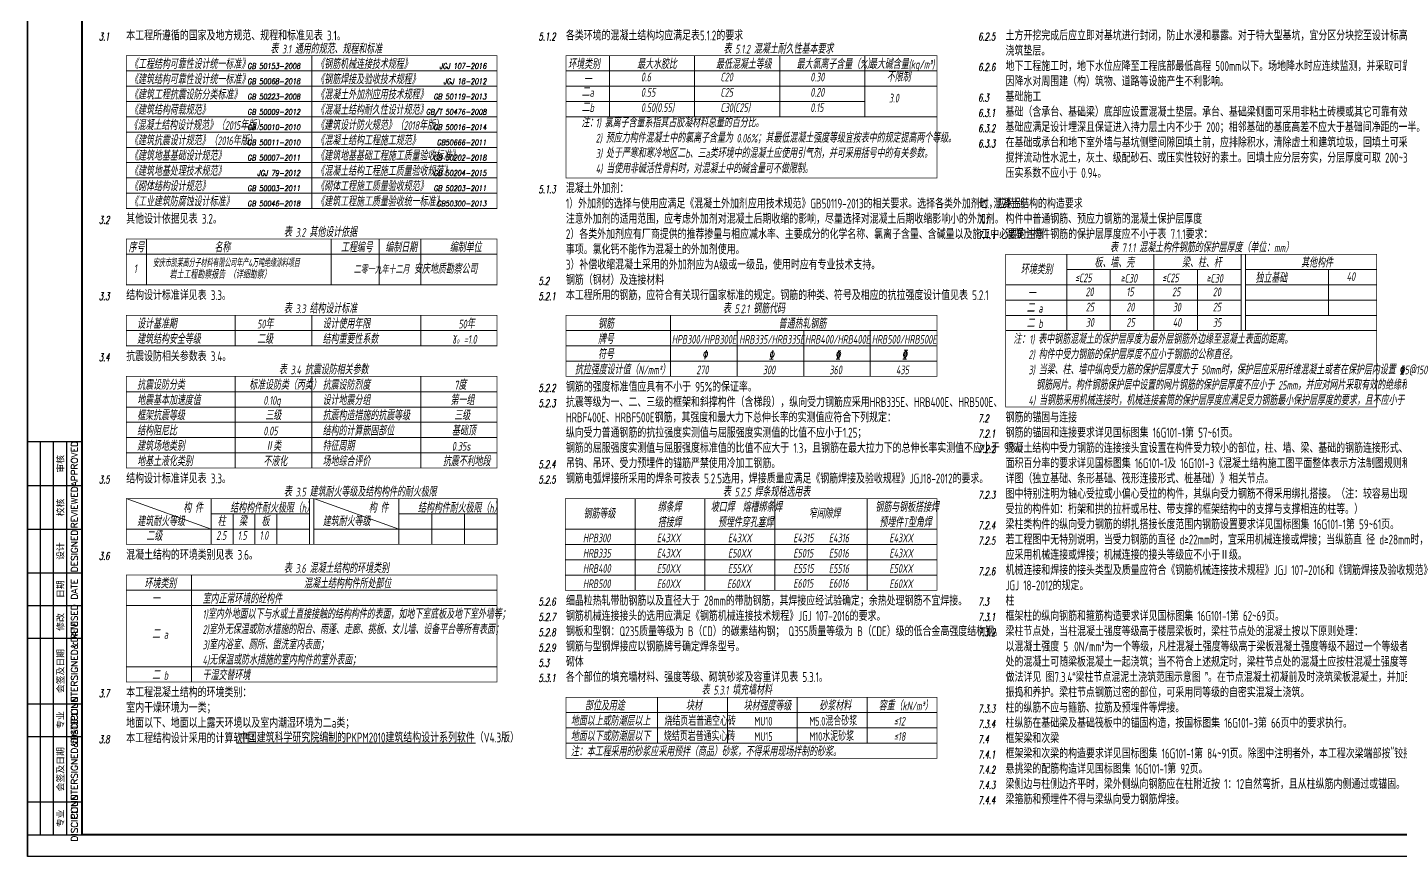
# Model space of a CAD drawing. Extents: x -14785 to 4269, y -25586 to -12228.
# Drawn here: x -14785 to -14155, y -25586 to -25206 of the extents above; entities that cross this region are included whole.
import ezdxf
from ezdxf.enums import TextEntityAlignment as Align

# ---------------------------------------------------------------- set-up
doc = ezdxf.new("R2010")
doc.units = 0
doc.header["$LTSCALE"] = 2000
doc.header["$MEASUREMENT"] = 0
doc.layers.get('0').update_dxf_attribs({"linetype": 'CONTINUOUS'})
doc.layers.add('SM001', color=7, linetype='CONTINUOUS', lineweight=15)
doc.layers.add('SM002', color=4, linetype='CONTINUOUS', lineweight=15)
doc.styles.add('ECEC_TK', font='txt_l.shx', dxfattribs={"bigfont": 'hztxt_l.shx'})
doc.styles.add('SM001', font='tssdeng.shx', dxfattribs={"width": 0.7, "bigfont": 'tssdchn.shx'})
doc.styles.add('SM002', font='romand.shx')

msp = doc.modelspace()

# ---------------------------------------------------------------- linework, layer by layer
for p, q in [((-14784.731, -25586.104), (-14784.731, -24992.104)), ((-14784.731, -24992.104), (-14784.731, -25586.104)), ((-14778.731, -25576.104), (-14778.731, -25396.104)), ((-14772.731, -25576.104), (-14772.731, -25396.104)), ((-14766.731, -25576.104), (-14766.731, -25396.104)), ((-14784.731, -25416.104), (-14759.731, -25416.104)), ((-14784.731, -25436.104), (-14759.731, -25436.104)), ((-14784.731, -25456.104), (-14759.731, -25456.104)), ((-14784.731, -25471.104), (-14759.731, -25471.104)), ((-14784.731, -25486.104), (-14759.731, -25486.104)), ((-14784.731, -25516.104), (-14759.731, -25516.104)), ((-14784.731, -25531.104), (-14759.731, -25531.104)), ((-14784.731, -25561.104), (-14759.731, -25561.104)), ((-13733.481, -25586.104), (-14784.731, -25586.104))]:
    msp.add_line(p, q)
at = {"color": 0, "const_width": 1}
msp.add_lwpolyline([(-13743.481, -25576.104), (-14759.731, -25576.104), (-14759.731, -25002.104), (-13743.481, -25002.104)], close=True, dxfattribs=at)
msp.add_lwpolyline([(-14784.731, -25396.104), (-14784.731, -25576.104), (-14759.731, -25576.104), (-14759.731, -25396.104)], close=True)
at = {"layer": 'SM001'}
for points in [[(-14439.981, -25219.104), (-14439.981, -25247.104)], [(-14400.981, -25219.104), (-14400.981, -25247.104)]]:
    msp.add_lwpolyline(points, dxfattribs=at)
at = {"layer": 'SM002'}
for p, q in [((-14739.481, -25422.104), (-14700.481, -25436.104)), ((-14700.481, -25443.104), (-14700.481, -25422.104)), ((-14655.481, -25443.104), (-14655.481, -25422.104)), ((-14653.481, -25422.104), (-14614.481, -25436.104)), ((-14653.481, -25443.104), (-14653.481, -25422.104)), ((-14614.481, -25443.104), (-14614.481, -25422.104)), ((-14569.481, -25443.104), (-14569.481, -25422.104)), ((-14700.481, -25429.104), (-14655.481, -25429.104)), ((-14690.481, -25443.104), (-14690.481, -25429.104)), ((-14680.481, -25443.104), (-14680.481, -25429.104)), ((-14670.481, -25443.104), (-14670.481, -25429.104)), ((-14614.481, -25429.104), (-14569.481, -25429.104)), ((-14599.481, -25443.104), (-14599.481, -25429.104)), ((-14584.481, -25443.104), (-14584.481, -25429.104)), ((-14739.481, -25436.104), (-14655.481, -25436.104)), ((-14653.481, -25436.104), (-14569.481, -25436.104))]:
    msp.add_line(p, q, dxfattribs=at)
at = {"layer": 'SM002', "const_width": 0.3}
for points in [[(-14739.481, -25219.104), (-14569.481, -25219.104), (-14569.481, -25289.104), (-14739.481, -25289.104)], [(-14537.981, -25219.104), (-14367.981, -25219.104), (-14367.981, -25275.104), (-14537.981, -25275.104)], [(-14739.481, -25303.104), (-14569.481, -25303.104), (-14569.481, -25324.104), (-14739.481, -25324.104)], [(-14336.481, -25310.104), (-14166.481, -25310.104), (-14166.481, -25380.104), (-14336.481, -25380.104)], [(-14739.481, -25338.104), (-14569.481, -25338.104), (-14569.481, -25352.104), (-14739.481, -25352.104)], [(-14537.981, -25338.104), (-14367.981, -25338.104), (-14367.981, -25366.104), (-14537.981, -25366.104)], [(-14739.481, -25366.104), (-14569.481, -25366.104), (-14569.481, -25408.104), (-14739.481, -25408.104)], [(-14739.481, -25422.104), (-14569.481, -25422.104), (-14569.481, -25443.104), (-14739.481, -25443.104)], [(-14538.294, -25422.104), (-14367.981, -25422.104), (-14367.981, -25464.104), (-14538.294, -25464.104)], [(-14739.481, -25457.104), (-14569.481, -25457.104), (-14569.481, -25506.104), (-14739.481, -25506.104)], [(-14537.981, -25513.104), (-14367.981, -25513.104), (-14367.981, -25541.104), (-14537.981, -25541.104)]]:
    msp.add_lwpolyline(points, close=True, dxfattribs=at)
at = {"layer": 'SM002'}
for points in [[(-14654.481, -25219.104), (-14654.481, -25289.104)], [(-14517.981, -25219.104), (-14517.981, -25247.104)], [(-14478.981, -25219.104), (-14478.981, -25247.104)], [(-14739.481, -25226.104), (-14569.481, -25226.104)], [(-14537.981, -25226.104), (-14367.981, -25226.104)], [(-14739.481, -25233.104), (-14569.481, -25233.104)], [(-14537.981, -25233.104), (-14367.981, -25233.104)], [(-14739.481, -25240.104), (-14569.481, -25240.104)], [(-14537.981, -25240.104), (-14400.981, -25240.104)], [(-14739.481, -25247.104), (-14569.481, -25247.104)], [(-14537.981, -25247.104), (-14367.981, -25247.104)], [(-14739.481, -25254.104), (-14569.481, -25254.104)], [(-14739.481, -25261.104), (-14569.481, -25261.104)], [(-14739.481, -25268.104), (-14569.481, -25268.104)], [(-14739.481, -25275.104), (-14569.481, -25275.104)], [(-14739.481, -25282.104), (-14569.481, -25282.104)], [(-14739.481, -25289.104), (-14569.481, -25289.104)], [(-14730.2, -25303.104), (-14730.2, -25324.104)], [(-14645.481, -25303.104), (-14645.481, -25324.104)], [(-14623.481, -25303.104), (-14623.481, -25324.104)], [(-14604.481, -25303.104), (-14604.481, -25324.104)], [(-14739.481, -25310.104), (-14569.481, -25310.104)], [(-14308.481, -25310.104), (-14308.481, -25345.104)], [(-14268.481, -25310.104), (-14268.481, -25345.104)], [(-14228.481, -25310.104), (-14228.481, -25345.104)], [(-14226.481, -25310.104), (-14226.481, -25345.104)], [(-14308.481, -25317.104), (-14228.481, -25317.104)], [(-14288.481, -25317.104), (-14288.481, -25345.104)], [(-14248.481, -25317.104), (-14248.481, -25345.104)], [(-14226.481, -25317.104), (-14166.481, -25317.104)], [(-14188.481, -25317.104), (-14188.481, -25338.104)], [(-14739.481, -25324.104), (-14569.481, -25324.104)], [(-14336.481, -25324.104), (-14228.481, -25324.104)], [(-14226.481, -25324.104), (-14166.481, -25324.104)], [(-14336.481, -25331.104), (-14228.481, -25331.104)], [(-14226.481, -25331.104), (-14166.481, -25331.104)], [(-14689.481, -25338.104), (-14689.481, -25352.104)], [(-14654.481, -25338.104), (-14654.481, -25352.104)], [(-14604.481, -25338.104), (-14604.481, -25352.104)], [(-14489.981, -25338.104), (-14489.981, -25366.104)], [(-14336.481, -25338.104), (-14228.481, -25338.104)], [(-14226.481, -25338.104), (-14166.481, -25338.104)], [(-14739.481, -25345.104), (-14569.481, -25345.104)], [(-14537.981, -25345.104), (-14367.981, -25345.104)], [(-14459.481, -25345.104), (-14459.481, -25366.104)], [(-14428.981, -25345.104), (-14428.981, -25366.104)], [(-14398.481, -25345.104), (-14398.481, -25366.104)], [(-14336.481, -25345.104), (-14166.481, -25345.104)], [(-14739.481, -25352.104), (-14569.481, -25352.104)], [(-14537.981, -25352.104), (-14367.981, -25352.104)], [(-14537.981, -25359.104), (-14367.981, -25359.104)], [(-14689.481, -25366.104), (-14689.481, -25408.104)], [(-14654.481, -25366.104), (-14654.481, -25408.104)], [(-14604.481, -25366.104), (-14604.481, -25408.104)], [(-14739.481, -25373.104), (-14569.481, -25373.104)], [(-14739.481, -25380.104), (-14569.481, -25380.104)], [(-14739.481, -25387.104), (-14569.481, -25387.104)], [(-14739.481, -25394.104), (-14569.481, -25394.104)], [(-14739.481, -25401.104), (-14569.481, -25401.104)], [(-14506.294, -25422.104), (-14506.294, -25464.104)], [(-14474.294, -25422.104), (-14474.294, -25464.104)], [(-14442.294, -25422.104), (-14442.294, -25464.104)], [(-14399.981, -25422.104), (-14399.981, -25464.104)], [(-14538.294, -25436.104), (-14367.981, -25436.104)], [(-14538.294, -25443.104), (-14367.981, -25443.104)], [(-14538.294, -25450.104), (-14367.981, -25450.104)], [(-14709.481, -25457.104), (-14709.481, -25506.104)], [(-14538.294, -25457.104), (-14367.981, -25457.104)], [(-14739.481, -25464.104), (-14569.481, -25464.104)], [(-14739.481, -25471.104), (-14569.481, -25471.104)], [(-14739.481, -25499.104), (-14569.481, -25499.104)], [(-14495.981, -25513.104), (-14495.981, -25534.104)], [(-14463.981, -25513.104), (-14463.981, -25534.104)], [(-14431.981, -25513.104), (-14431.981, -25534.104)], [(-14399.981, -25513.104), (-14399.981, -25534.104)], [(-14537.981, -25520.104), (-14367.981, -25520.104)], [(-14537.981, -25527.104), (-14367.981, -25527.104)], [(-14537.981, -25527.104), (-14367.981, -25527.104)], [(-14688.963, -25534.104), (-14579.384, -25534.104)], [(-14537.981, -25534.104), (-14367.981, -25534.104)]]:
    msp.add_lwpolyline(points, dxfattribs=at)

# ---------------------------------------------------------------- texts
at = {"style": 'ECEC_TK'}
for s, p in [('APPROVED', (-14763.231, -25406.104)), ('审核', (-14769.731, -25406.104)), ('REVIEWED', (-14763.231, -25426.104)), ('校核', (-14769.731, -25426.104)), ('DESIGNED', (-14763.231, -25446.104)), ('设计', (-14769.731, -25446.104)), ('DATE', (-14763.231, -25463.604)), ('日期', (-14769.731, -25463.604)), ('REVISED', (-14763.231, -25478.604)), ('修改', (-14769.731, -25478.604)), ('COUNTERSIGNED&DATE', (-14763.231, -25501.104)), ('会签及日期', (-14769.731, -25501.104)), ('DISCIPLINE', (-14763.231, -25523.604)), ('专业', (-14769.731, -25523.604)), ('COUNTERSIGNED&DATE', (-14763.231, -25546.104)), ('会签及日期', (-14769.731, -25546.104)), ('DISCIPLINE', (-14763.231, -25568.604)), ('专业', (-14769.731, -25568.604))]:
    msp.add_text(s, height=3, rotation=90, dxfattribs=at).set_placement(p, align=Align.MIDDLE)
at = {"layer": 'SM001', "style": 'SM001', "width": 0.7}
for s, p in [('本工程所遵循的国家及地方规范、规程和标准见表 3.1。', (-14739.481, -25212.104)), ('各类环境的混凝土结构均应满足表5.1.2的要求', (-14537.981, -25212.104)), ('土方开挖完成后应立即对基坑进行封闭，防止水浸和暴露。对于特大型基坑，宜分区分块挖至设计标高，分区分块及时', (-14336.481, -25212.104)), ('浇筑垫层。', (-14336.481, -25219.104)), ('地下工程施工时，地下水位应降至工程底部最低高程 500mm以下。场地降水时应连续监测，并采取可靠措施防止', (-14336.481, -25226.104)), ('因降水对周围建（构）筑物、道路等设施产生不利影响。', (-14336.481, -25233.104)), ('基础施工', (-14336.481, -25240.104)), ('基础（含承台、基础梁）底部应设置混凝土垫层。承台、基础梁侧面可采用非粘土砖模或其它可靠有效的方法支护。', (-14336.481, -25247.104)), ('基础应满足设计埋深且保证进入持力层土内不少于 200；相邻基础的基底高差不应大于基础间净距的一半。', (-14336.481, -25254.104)), ('在基础或承台和地下室外墙与基坑侧壁间隙回填土前，应排除积水，清除虚土和建筑垃圾，回填土可采用素混凝土、', (-14336.481, -25261.104)), ('搅拌流动性水泥土，灰土、级配砂石、或压实性较好的素土。回填土应分层夯实，分层厚度可取 200~300mm,', (-14336.481, -25268.104)), ('压实系数不应小于 0.94。', (-14336.481, -25275.104)), ('混凝土外加剂：', (-14537.981, -25282.104)), ('1）外加剂的选择与使用应满足《混凝土外加剂应用技术规范》GB50119-2013的相关要求。选择各类外加剂时，应特别', (-14537.981, -25289.104)), ('七. 混凝土结构的构造要求', (-14348.981, -25289.104)), ('其他设计依据见表 3.2。', (-14739.481, -25296.104)), ('注意外加剂的适用范围，应考虑外加剂对混凝土后期收缩的影响，尽量选择对混凝土后期收缩影响小的外加剂。', (-14537.981, -25296.104)), ('构件中普通钢筋、预应力钢筋的混凝土保护层厚度', (-14336.481, -25296.104)), ('2）各类外加剂应有厂商提供的推荐掺量与相应减水率、主要成分的化学名称、氯离子含量、含碱量以及施工中必要的注意', (-14537.981, -25303.104)), ('混凝土构件钢筋的保护层厚度应不小于表 7.1.1要求：', (-14336.481, -25303.104)), ('事项。氯化钙不能作为混凝土的外加剂使用。', (-14537.981, -25310.104)), ('3）补偿收缩混凝土采用的外加剂应为A级或一级品，使用时应有专业技术支持。', (-14537.981, -25317.104)), ('钢筋（钢材）及连接材料', (-14537.981, -25324.104)), ('结构设计标准详见表 3.3。', (-14739.481, -25331.104)), ('本工程所用的钢筋，应符合有关现行国家标准的规定。钢筋的种类、符号及相应的抗拉强度设计值见表 5.2.1', (-14537.981, -25331.104)), ('抗震设防相关参数表 3.4。', (-14739.481, -25359.104)), ('钢筋的强度标准值应具有不小于 95%%%的保证率。', (-14537.981, -25373.104)), ('抗震等级为一、二、三级的框架和斜撑构件（含梯段），纵向受力钢筋应采用HRB335E、HRB400E、HRB500E、', (-14537.981, -25380.104)), ('HRBF400E、HRBF500E钢筋，其强度和最大力下总伸长率的实测值应符合下列规定：', (-14537.981, -25387.104)), ('钢筋的锚固与连接', (-14336.481, -25387.104)), ('纵向受力普通钢筋的抗拉强度实测值与屈服强度实测值的比值不应小于1.25；', (-14537.981, -25394.104)), ('钢筋的锚固和连接要求详见国标图集 16G101-1第 57~61页。', (-14336.481, -25394.104)), ('钢筋的屈服强度实测值与屈服强度标准值的比值不应大于 1.3，且钢筋在最大拉力下的总伸长率实测值不应小于 9％。', (-14537.981, -25401.104)), ('混凝土结构中受力钢筋的连接接头宜设置在构件受力较小的部位，柱、墙、梁、基础的钢筋连接形式、接头位置及接头', (-14336.481, -25401.104)), ('吊钩、吊环、受力预埋件的锚筋严禁使用冷加工钢筋。', (-14537.981, -25408.104)), ('面积百分率的要求详见国标图集 16G101-1及 16G101-3《混凝土结构施工图平面整体表示方法制图规则和构造', (-14336.481, -25408.104)), ('结构设计标准详见表 3.3。', (-14739.481, -25415.104)), ('钢筋电弧焊接所采用的焊条可按表 5.2.5选用，焊接质量应满足《钢筋焊接及验收规程》JGJ18-2012的要求。', (-14537.981, -25415.104)), ('详图（独立基础、条形基础、筏形连接形式、桩基础）》相关节点。', (-14336.481, -25415.104)), ('图中特别注明为轴心受拉或小偏心受拉的构件，其纵向受力钢筋不得采用绑扎搭接。（注：较容易出现轴心受拉或小偏心', (-14336.481, -25422.104)), ('受拉的构件如：桁架和拱的拉杆或吊柱、带支撑的框架结构中的支撑与支撑相连的柱等。）', (-14336.481, -25429.104)), ('梁柱类构件的纵向受力钢筋的绑扎搭接长度范围内钢筋设置要求详见国标图集 16G101-1第 59~61页。', (-14336.481, -25436.104)), ('若工程图中无特别说明，当受力钢筋的直径 d≥22mm时，宜采用机械连接或焊接；当纵筋直 径 d≥28mm时，', (-14336.481, -25443.104)), ('混凝土结构的环境类别见表 3.6。', (-14739.481, -25450.104)), ('应采用机械连接或焊接；机械连接的接头等级应不小于Ⅱ级。', (-14336.481, -25450.104)), ('机械连接和焊接的接头类型及质量应符合《钢筋机械连接技术规程》JGJ 107-2016和《钢筋焊接及验收规范》', (-14336.481, -25457.104)), ('JGJ 18-2012的规定。', (-14336.481, -25464.104)), ('细晶粒热轧带肋钢筋以及直径大于 28mm的带肋钢筋，其焊接应经试验确定；余热处理钢筋不宜焊接。', (-14537.981, -25471.104)), ('柱', (-14336.481, -25471.104)), ('钢筋机械连接接头的选用应满足《钢筋机械连接技术规程》JGJ 107-2016的要求。', (-14537.981, -25478.104)), ('框架柱的纵向钢筋和箍筋构造要求详见国标图集 16G101-1第 62~69页。', (-14336.481, -25478.104)), ('钢板和型钢：Q235质量等级为 B（CD）的碳素结构钢； Q355质量等级为 B（CDE）级的低合金高强度结构钢。', (-14537.981, -25485.104)), ('梁柱节点处，当柱混凝土强度等级高于楼层梁板时，梁柱节点处的混凝土按以下原则处理：', (-14336.481, -25485.104)), ('钢筋与型钢焊接应以钢筋牌号确定焊条型号。', (-14537.981, -25492.104)), ('以混凝土强度 5 .0N/mm%%1402%%141为一个等级，凡柱混凝土强度等级高于梁板混凝土强度等级不超过一个等级者，梁柱节点', (-14336.481, -25492.104)), ('砌体', (-14537.981, -25499.104)), ('处的混凝土可随梁板混凝土一起浇筑；当不符合上述规定时，梁柱节点处的混凝土应按柱混凝土强度等级单独浇筑，', (-14336.481, -25499.104)), ('各个部位的填充墙材料、强度等级、砌筑砂浆及容重详见表 5.3.1。', (-14537.981, -25506.104)), ('做法详见 图7.3.4“梁柱节点混泥土浇筑范围示意图 ”。在节点混凝土初凝前及时浇筑梁板混凝土，并加强混凝土的', (-14336.481, -25506.104)), ('本工程混凝土结构的环境类别：', (-14739.481, -25513.104)), ('振捣和养护。梁柱节点钢筋过密的部位，可采用同等级的自密实混凝土浇筑。 ', (-14336.481, -25513.104)), ('室内干燥环境为一类；', (-14739.481, -25520.104)), ('柱的纵筋不应与箍筋、拉筋及预埋件等焊接。', (-14336.481, -25520.104)), ('地面以下、地面以上露天环境以及室内潮湿环境为二a类；', (-14739.481, -25527.104)), ('柱纵筋在基础梁及基础筏板中的锚固构造，按国标图集 16G101-3第 66页中的要求执行。', (-14336.481, -25527.104)), ('本工程结构设计采用的计算软件：', (-14739.481, -25534.104)), ('框架梁和次梁', (-14336.481, -25534.104)), ('框架梁和次梁的构造要求详见国标图集 16G101-1第 84~91页。除图中注明者外，本工程次梁端部按"铰接"进行锚固。', (-14336.481, -25541.104)), ('悬挑梁的配筋构造详见国标图集 16G101-1第 92页。', (-14336.481, -25548.104)), ('梁侧边与柱侧边齐平时，梁外侧纵向钢筋应在柱附近按 1：12自然弯折，且从柱纵筋内侧通过或锚固。', (-14336.481, -25555.104)), ('梁箍筋和预埋件不得与梁纵向受力钢筋焊接。', (-14336.481, -25562.104))]:
    msp.add_text(s, height=4.5, dxfattribs=at).set_placement(p)
at = {"layer": 'SM001', "color": 96, "style": 'SM002', "oblique": 10, "width": 0.65}
for s, p in [('3.1', (-14751.981, -25212.104)), ('5.1.2', (-14550.481, -25212.104)), ('6.2.5', (-14348.981, -25212.104)), ('6.2.6', (-14348.981, -25226.104)), ('6.3', (-14348.981, -25240.104)), ('6.3.1', (-14348.981, -25247.104)), ('6.3.2', (-14348.981, -25254.104)), ('6.3.3', (-14348.981, -25261.104)), ('5.1.3', (-14550.481, -25282.104)), ('3.2', (-14751.981, -25296.104)), ('7.1', (-14348.981, -25296.104)), ('7.1.1', (-14348.981, -25303.104)), ('5.2', (-14550.481, -25324.104)), ('3.3', (-14751.981, -25331.104)), ('5.2.1', (-14550.481, -25331.104)), ('3.4', (-14751.981, -25359.104)), ('5.2.2', (-14550.481, -25373.104)), ('5.2.3', (-14550.481, -25380.104)), ('7.2', (-14348.981, -25387.104)), ('7.2.1', (-14348.981, -25394.104)), ('7.2.2', (-14348.981, -25401.104)), ('5.2.4', (-14550.481, -25408.104)), ('3.5', (-14751.981, -25415.104)), ('5.2.5', (-14550.481, -25415.104)), ('7.2.3', (-14348.981, -25422.104)), ('7.2.4', (-14348.981, -25436.104)), ('7.2.5', (-14348.981, -25443.104)), ('3.6', (-14751.981, -25450.104)), ('7.2.6', (-14348.981, -25457.104)), ('5.2.6', (-14550.481, -25471.104)), ('7.3', (-14348.981, -25471.104)), ('5.2.7', (-14550.481, -25478.104)), ('7.3.1', (-14348.981, -25478.104)), ('5.2.8', (-14550.481, -25485.104)), ('7.3.2', (-14348.981, -25485.104)), ('5.2.9', (-14550.481, -25492.104)), ('5.3', (-14550.481, -25499.104)), ('5.3.1', (-14550.481, -25506.104)), ('3.7', (-14751.981, -25513.104)), ('7.3.3', (-14348.981, -25520.104)), ('7.3.4', (-14348.981, -25527.104)), ('3.8', (-14751.981, -25534.104)), ('7.4', (-14348.981, -25534.104)), ('7.4.1', (-14348.981, -25541.104)), ('7.4.2', (-14348.981, -25548.104)), ('7.4.3', (-14348.981, -25555.104)), ('7.4.4', (-14348.981, -25562.104))]:
    msp.add_text(s, height=3.5, dxfattribs=at).set_placement(p)
at = {"layer": 'SM001', "style": 'SM001', "oblique": 10}
for s, width, p in [('表 3.1 通用的规范、规程和标准', 0.7, (-14673.429, -25218.104)), ('表 5.1.2 混凝土耐久性基本要求', 0.7, (-14465.762, -25218.104)), ('《工程结构可靠性设计统一标准》', 0.7, (-14737.73, -25225.104)), ('《钢筋机械连接技术规程》', 0.7, (-14652.393, -25225.104)), ('环境类别', 0.7, (-14536.933, -25225.104)), ('最大水胶比', 0.7, (-14505.352, -25225.104)), ('最低混凝土等级', 0.7, (-14469.222, -25225.104)), ('最大氯离子含量（%%%）', 0.7, (-14432.285, -25225.104)), ('最大碱含量(kg/m%%1403%%141)', 0.7, (-14399.126, -25225.104)), ('《建筑结构可靠性设计统一标准》', 0.7, (-14737.73, -25232.104)), ('《钢筋焊接及验收技术规程》', 0.7, (-14652.393, -25232.104)), ('一', 0.7, (-14529.761, -25232.104)), ('《建筑工程抗震设防分类标准》', 0.7, (-14737.73, -25239.104)), ('《混凝土外加剂应用技术规程》', 0.7, (-14652.393, -25239.104)), ('《建筑结构荷载规范》', 0.7, (-14737.73, -25246.104)), ('《混凝土结构耐久性设计规范》', 0.7, (-14652.393, -25246.104)), ('《混凝土结构设计规范》（2015年版）', 0.7, (-14737.964, -25253.104)), ('《建筑设计防火规范》（2018年版）', 0.7, (-14652.393, -25253.104)), ('《建筑抗震设计规范》（2016年版）', 0.7, (-14737.73, -25260.104)), ('《混凝土结构工程施工规范》', 0.7, (-14652.393, -25260.104)), ('《建筑地基基础设计规范》', 0.7, (-14737.737, -25267.104)), ('《建筑地基基础工程施工质量验收标准》', 0.7, (-14652.393, -25267.104)), ('《建筑地基处理技术规范》', 0.7, (-14737.73, -25274.104)), ('《混凝土结构工程施工质量验收规范》', 0.7, (-14652.393, -25274.104)), ('《砌体结构设计规范》', 0.7, (-14737.73, -25281.104)), ('《砌体工程施工质量验收规范》', 0.7, (-14652.393, -25281.104)), ('《工业建筑防腐蚀设计标准》', 0.7, (-14737.73, -25288.104)), ('《建筑工程施工质量验收统一标准》', 0.7, (-14652.393, -25288.104)), ('表 3.2 其他设计依据', 0.7, (-14667.262, -25302.104)), ('序号', 0.7, (-14738.433, -25309.104)), ('名称', 0.7, (-14699.05, -25309.104)), ('工程编号', 0.7, (-14641.084, -25309.104)), ('编制日期', 0.7, (-14620.76, -25309.104)), ('编制单位', 0.7, (-14591.234, -25309.104)), ('表 7.1.1 混凝土构件钢筋的保护层厚度（单位：mm）', 0.7, (-14288.634, -25309.104)), ('环境类别', 0.7, (-14329.497, -25319.194)), ('板、墙、壳', 0.7, (-14295.75, -25316.104)), ('梁、柱、杆', 0.7, (-14255.643, -25316.104)), ('其他构件', 0.7, (-14201.043, -25316.104)), ('≤C25', 0.7, (-14304.681, -25322.94)), ('≥C30', 0.7, (-14283.747, -25323.119)), ('≤C25', 0.7, (-14264.755, -25322.94)), ('≥C30', 0.7, (-14244.434, -25323.119)), ('独立基础', 0.7, (-14221.995, -25323.104)), ('40', 0.7, (-14180.188, -25322.317)), ('20', 0.7, (-14299.849, -25329.317)), ('15', 0.7, (-14281.127, -25329.317)), ('25', 0.7, (-14260.206, -25329.317)), ('20', 0.7, (-14241.527, -25329.317)), ('表 3.3 结构设计标准', 0.7, (-14667.262, -25337.104)), ('表 5.2.1 钢筋代码', 0.7, (-14466.075, -25337.104)), ('二 a', 0.7, (-14326.806, -25336.842)), ('一', 0.7, (-14326.261, -25330.153)), ('25', 0.7, (-14299.751, -25336.317)), ('20', 0.7, (-14281.127, -25336.317)), ('30', 0.7, (-14259.876, -25336.317)), ('25', 0.7, (-14241.527, -25336.317)), ('设计基准期', 0.7, (-14734.481, -25344.104)), ('设计使用年限', 0.7, (-14649.481, -25344.104)), ('钢筋', 0.7, (-14523.261, -25344.104)), ('普通热轧钢筋', 0.7, (-14440.539, -25344.104)), ('二 b', 0.7, (-14326.806, -25343.842)), ('30', 0.7, (-14299.751, -25343.317)), ('25', 0.7, (-14281.127, -25343.317)), ('40', 0.7, (-14259.876, -25343.317)), ('35', 0.7, (-14241.527, -25343.317)), ('建筑结构安全等级', 0.7, (-14734.481, -25351.104)), ('结构重要性系数', 0.7, (-14649.481, -25351.104)), ('牌号', 0.7, (-14523.261, -25351.104)), ('HPB300/HPB300E', 0.65, (-14489.444, -25351.104)), ('HRB335/HRB335E', 0.65, (-14458.587, -25351.104)), ('HRB400/HRB400E', 0.65, (-14428.406, -25351.104)), ('HRB500/HRB500E', 0.65, (-14397.769, -25351.104)), ('注：1) 表中钢筋混凝土的保护层厚度为最外层钢筋外边缘至混凝土表面的距离。', 0.7, (-14332.916, -25351.104)), ('符号', 0.7, (-14523.261, -25358.104)), ('%%130', 0.7, (-14475.484, -25358.104)), ('%%131', 0.7, (-14444.984, -25358.104)), ('%%132', 0.7, (-14414.484, -25358.104)), ('%%133', 0.7, (-14383.984, -25358.104)), ('    2) 构件中受力钢筋的保护层厚度不应小于钢筋的公称直径。', 0.7, (-14332.916, -25358.104)), ('表 3.4 抗震设防相关参数', 0.7, (-14669.502, -25365.104)), ('抗拉强度设计值（N/mm%%1402%%141）', 0.7, (-14533.887, -25365.104)), ('270', 0.7, (-14478.215, -25365.104)), ('300', 0.7, (-14447.715, -25365.104)), ('360', 0.7, (-14417.215, -25365.104)), ('435', 0.7, (-14386.715, -25365.104)), ('    3) 当梁、柱、墙中纵向受力筋的保护层厚度大于 50mm时，保护层应采用纤维混凝土或者在保护层内设置 %%1325@150', 0.7, (-14332.916, -25365.104)), ('抗震设防分类', 0.7, (-14734.481, -25372.104)), ('抗震设防烈度', 0.7, (-14649.481, -25372.104)), ('7度', 0.7, (-14589.156, -25372.104)), ('      钢筋网片。构件钢筋保护层中设置的网片钢筋的保护层厚度不应小于 25mm，并应对网片采取有效的绝缘和定位措施。', 0.7, (-14332.916, -25372.104)), ('地震基本加速度值', 0.7, (-14734.481, -25379.104)), ('0.10g', 0.7, (-14676.602, -25379.104)), ('设计地震分组', 0.7, (-14649.481, -25379.104)), ('第一组', 0.7, (-14590.863, -25379.104)), ('    4) 当钢筋采用机械连接时，机械连接套筒的保护层厚度应满足受力钢筋最小保护层厚度的要求，且不应小于 15mm。', 0.7, (-14332.916, -25379.104)), ('框架抗震等级', 0.7, (-14734.481, -25386.104)), ('抗震构造措施的抗震等级', 0.7, (-14649.481, -25386.104)), ('结构阻尼比', 0.7, (-14734.481, -25393.104)), ('0.05', 0.7, (-14676.602, -25393.104)), ('结构的计算嵌固部位', 0.7, (-14649.481, -25393.104)), ('基础顶', 0.7, (-14590.231, -25393.104)), ('建筑场地类别', 0.7, (-14734.481, -25400.104)), ('特征周期', 0.7, (-14649.481, -25400.104)), ('地基土液化类别', 0.7, (-14734.481, -25407.104)), ('不液化', 0.7, (-14676.602, -25407.104)), ('场地综合评价', 0.7, (-14649.481, -25407.104)), ('抗震不利地段', 0.7, (-14594.39, -25407.104)), ('表 3.5 建筑耐火等级及结构构件的耐火极限', 0.7, (-14667.262, -25421.104)), ('表 5.2.5 焊条规格选用表', 0.7, (-14466.075, -25421.104)), ('构 件', 0.7, (-14713.321, -25428.483)), ('结构构件耐火极限（h）', 0.7, (-14691.817, -25428.483)), ('构 件', 0.7, (-14628.321, -25428.483)), ('结构构件耐火极限（h）', 0.7, (-14605.817, -25428.483)), ('钢筋等级', 0.7, (-14529.914, -25431.104)), ('绑条焊', 0.7, (-14495.908, -25428.104)), ('坡口焊\u3000熔槽绑条焊', 0.7, (-14471.619, -25428.104)), ('窄间隙焊', 0.7, (-14426.752, -25431.104)), ('钢筋与钢板搭接焊', 0.7, (-14396.189, -25428.104)), ('建筑耐火等级', 0.7, (-14734.43, -25434.634)), ('建筑耐火等级', 0.7, (-14649.43, -25434.634)), ('搭接焊', 0.7, (-14495.908, -25435.104)), ('预埋件穿孔塞焊', 0.7, (-14468.339, -25435.104)), ('预埋件T型角焊', 0.7, (-14394.327, -25435.104)), ('HPB300', 0.7, (-14530.151, -25442.104)), ('E43XX', 0.7, (-14496.282, -25442.104)), ('E43XX', 0.7, (-14463.685, -25442.104)), ('E4315', 0.7, (-14433.746, -25442.104)), ('E4316', 0.7, (-14417.455, -25442.104)), ('E43XX  ', 0.7, (-14389.733, -25442.104)), ('HRB335', 0.7, (-14530.151, -25449.104)), ('E43XX', 0.7, (-14496.282, -25449.104)), ('E50XX', 0.7, (-14463.685, -25449.104)), ('E5015', 0.7, (-14433.746, -25449.104)), ('E5016', 0.7, (-14417.455, -25449.104)), ('E43XX', 0.7, (-14389.733, -25449.104)), ('表 3.6 混凝土结构的环境类别', 0.7, (-14667.262, -25456.104)), ('HRB400', 0.7, (-14530.151, -25456.104)), ('E50XX  ', 0.7, (-14496.282, -25456.104)), ('E55XX', 0.7, (-14463.685, -25456.104)), ('E5515', 0.7, (-14433.746, -25456.104)), ('E5516', 0.7, (-14417.455, -25456.104)), ('E50XX', 0.7, (-14389.733, -25456.104)), ('环境类别', 0.7, (-14731.106, -25463.104)), ('混凝土结构构件所处部位', 0.7, (-14658.026, -25463.104)), ('HRB500', 0.7, (-14530.151, -25463.104)), ('E60XX  ', 0.7, (-14496.282, -25463.104)), ('E60XX  ', 0.7, (-14464.116, -25463.104)), ('E6015', 0.7, (-14433.746, -25462.898)), ('E6016', 0.7, (-14417.455, -25462.898)), ('E60XX  ', 0.7, (-14389.709, -25463.104)), ('室内正常环境的砼构件', 0.7, (-14704.481, -25470.104)), ('一', 0.7, (-14727.613, -25470.104)), ('1)室内外地面以下与水或土直接接触的结构构件的表面，如地下室底板及地下室外墙等；', 0.7, (-14704.481, -25477.104)), ('二 a', 0.7, (-14727.613, -25486.324)), ('2)室外无保温或防水措施的阳台、雨蓬、走廊、挑板、女儿墙、设备平台等所有表面；', 0.7, (-14704.481, -25484.104)), ('3)室内浴室、厕所、盥洗室内表面；', 0.7, (-14704.481, -25491.104)), ('4)无保温或防水措施的室内构件的室外表面；', 0.7, (-14704.481, -25498.104)), ('二 b', 0.7, (-14727.613, -25505.104)), ('干湿交替环境', 0.7, (-14704.481, -25505.104)), ('表 5.3.1 填充墙材料', 0.7, (-14475.762, -25511.874)), ('部位及用途', 0.7, (-14529.261, -25519.104)), ('块材', 0.7, (-14482.98, -25519.104)), ('块材强度等级', 0.7, (-14456.538, -25519.104)), ('砂浆材料', 0.7, (-14421.841, -25519.104)), ('容重（kN/m\x8c3\x8d）', 0.7, (-14394.643, -25519.104)), ('地面以上或防潮层以上', 0.7, (-14535.729, -25526.104)), ('地面以下或防潮层以下', 0.7, (-14535.729, -25533.104))]:
    msp.add_text(s, height=4, dxfattribs=dict(at, width=width)).set_placement(p)
at = {"layer": 'SM001', "style": 'SM002', "oblique": 10, "width": 0.7}
for s, p in [('GB 50153-2008', (-14659.73, -25225.104)), ('JGJ 107-2016', (-14574.393, -25225.104)), ('GB 50068-2018', (-14659.73, -25232.104)), ('JGJ 18-2012', (-14574.393, -25232.104)), (' GB 50223-2008', (-14659.73, -25239.104)), ('GB 50119-2013', (-14574.393, -25239.104)), ('GB 50009-2012', (-14659.73, -25246.104)), ('GB/T 50476-2008', (-14574.393, -25246.104)), ('GB 50010-2010', (-14659.73, -25253.104)), ('GB 50016-2014', (-14574.393, -25253.104)), (' GB 50011-2010', (-14659.73, -25260.104)), ('GB50666-2011', (-14574.393, -25260.104)), (' GB 50007-2011', (-14659.73, -25267.104)), ('GB 50202-2018', (-14574.393, -25267.104)), ('JGJ 79-2012', (-14659.73, -25274.104)), ('GB 50204-2015', (-14574.393, -25274.104)), ('GB 50003-2011', (-14659.73, -25281.104)), ('GB 50203-2011', (-14574.393, -25281.104)), ('GB 50046-2018', (-14659.73, -25288.104)), ('GB50300-2013', (-14574.393, -25288.104))]:
    msp.add_text(s, height=2.5, dxfattribs=at).set_placement(p, align=Align.RIGHT)
at = {"layer": 'SM001', "style": 'SM001', "oblique": 10, "width": 0.7}
for s, p in [('不限制', (-14390.931, -25232.104)), ('0.6', (-14503.589, -25232.104)), ('C20', (-14467.149, -25232.104)), ('0.30', (-14425.941, -25232.104)), ('二a', (-14530.741, -25239.104)), ('0.55', (-14503.589, -25239.104)), ('C25', (-14467.149, -25239.104)), ('0.20', (-14425.941, -25239.104)), ('3.0', (-14389.921, -25241.747)), ('二b', (-14530.741, -25246.104)), ('0.50(0.55)', (-14503.589, -25246.104)), ('C30(C25)', (-14467.149, -25246.104)), ('0.15', (-14425.941, -25246.104)), ('注：', (-14530.902, -25253.104)), ('1) 氯离子含量系指其占胶凝材料总量的百分比。', (-14524.328, -25253.104)), ('2) 预应力构件混凝土中的氯离子含量为 0.06%%%；其最低混凝土强度等级宜按表中的规定提高两个等级。', (-14524.328, -25260.104)), ('3) 处于严寒和寒冷地区二b、三a类环境中的混凝土应使用引气剂，并可采用括号中的有关参数。', (-14524.328, -25267.104)), ('4) 当使用非碱活性骨料时，对混凝土中的碱含量可不做限制。', (-14524.328, -25274.104))]:
    msp.add_text(s, height=4, dxfattribs=at).set_placement(p, align=Align.BOTTOM_LEFT)
at = {"layer": 'SM001', "color": 2, "style": 'SM001', "oblique": 10}
for s, height, width, p in [('1', 4, 0.7, (-14735.971, -25318.72)), ('安庆市凯莱高分子材料有限公司年产4万吨绝缘涂料项目', 3.5, 0.6, (-14727.311, -25315.943)), ('安庆地质勘察公司', 4, 0.7, (-14607.633, -25318.979)), ('岩土工程勘察报告 （详细勘察）', 3.5, 0.7, (-14719.642, -25321.206)), (' 二零一九年十二月', 3.5, 0.7, (-14636.923, -25318.979)), ('50年', 4, 0.7, (-14679.481, -25344.104)), ('50年', 4, 0.7, (-14587.254, -25344.104)), ('≤12', 4, 0.7, (-14387.692, -25526.104)), ('≤18', 4, 0.7, (-14387.692, -25533.104))]:
    msp.add_text(s, height=height, dxfattribs=dict(at, width=width)).set_placement(p)
at = {"layer": 'SM001', "color": 1, "style": 'SM001', "oblique": 10}
for s, height, width, p in [('二级', 4, 0.7, (-14679.481, -25351.104)), ('γ', 4, 0.7, (-14590.124, -25349.873)), ('0', 2, 0.7, (-14588.024, -25351.11)), ('=1.0', 4, 0.7, (-14584.727, -25351.104)), ('标准设防类（丙类）', 4, 0.7, (-14683.146, -25372.104)), ('三级', 4, 0.7, (-14675.754, -25386.104)), ('三级', 4, 0.7, (-14589.181, -25386.104)), ('Ⅱ类', 4, 0.7, (-14675.779, -25400.104)), ('0.35s', 4, 0.65, (-14590.268, -25400.104)), ('柱', 4, 0.7, (-14697.603, -25434.634)), ('梁', 4, 0.7, (-14687.76, -25434.634)), ('板', 4, 0.7, (-14677.481, -25434.634)), ('二级', 4, 0.7, (-14730.238, -25441.351)), ('2.5', 4, 0.7, (-14698.232, -25440.974)), ('1.5', 4, 0.7, (-14688.389, -25440.974)), ('1.0', 4, 0.7, (-14678.373, -25440.974)), ('注：本工程采用的砂浆应采用预拌（商品）砂浆，不得采用现场拌制的砂浆。', 4, 0.7, (-14535.729, -25540.104))]:
    msp.add_text(s, height=height, dxfattribs=dict(at, width=width)).set_placement(p)
at = {"layer": 'SM001', "color": 2, "style": 'SM001', "width": 0.7}
for s, p in [('烧结页岩普通空心砖', (-14492.824, -25526.104)), ('MU10', (-14451.564, -25526.104)), ('M5.0混合砂浆', (-14426.361, -25526.104)), ('烧结页岩普通实心砖', (-14493.061, -25533.104)), ('M10水泥砂浆', (-14426.361, -25533.104)), ('MU15', (-14451.564, -25533.104))]:
    msp.add_text(s, height=4, dxfattribs=at).set_placement(p)
at = {"layer": 'SM001', "color": 1, "style": 'SM001', "width": 0.7}
msp.add_text('中国建筑科学研究院编制的PKPM2010建筑结构设计系列软件（V4.3版）', height=4.5, dxfattribs=at).set_placement((-14687.841, -25533.804))

doc.saveas('drawing.dxf')
